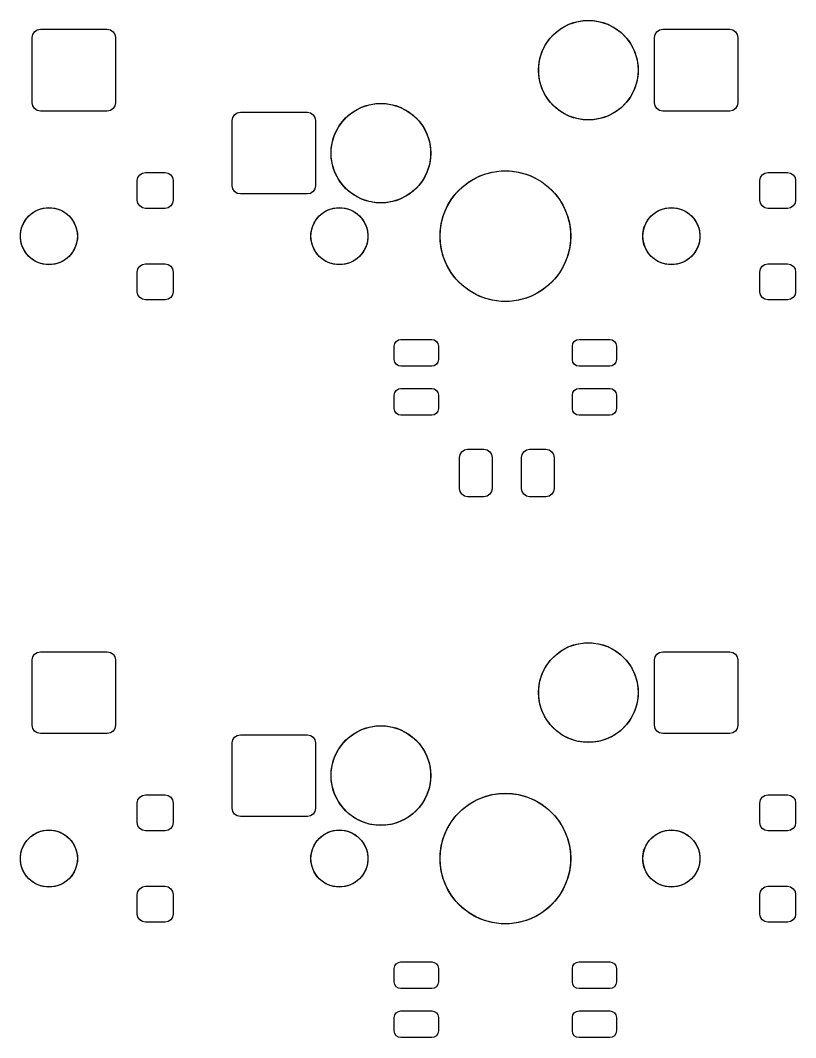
# Model space of a CAD drawing. Header units: millimetres. Extents: x 21 to 415, y -164 to -17.
# Drawn here: x 109.49 to 133.22, y -55.99 to -24.85 of the extents above; entities that cross this region are included whole.
import ezdxf

# ---------------------------------------------------------------- set-up
doc = ezdxf.new("R2010")
doc.units = ezdxf.units.MM
doc.layers.add('B.Mask', color=4, linetype='CONTINUOUS', true_color=0x02ffee)

msp = doc.modelspace()

# ---------------------------------------------------------------- linework, layer by layer
at = {"layer": 'B.Mask', "linetype": 'CONTINUOUS'}
for p, q in [((126.295783, -24.967959), (126.523371, -24.894011)), ((126.523371, -24.894011), (126.759725, -24.856576)), ((126.759725, -24.856576), (126.999025, -24.856576)), ((126.999025, -24.856576), (127.235379, -24.894011)), ((127.235379, -24.894011), (127.462967, -24.967959)), ((109.875405, -25.281204), (109.929598, -25.200098)), ((109.929598, -25.200098), (110.010704, -25.145905)), ((110.010704, -25.145905), (110.106375, -25.126875)), ((110.106375, -25.126875), (112.156375, -25.126875)), ((112.156375, -25.126875), (112.252046, -25.145905)), ((112.252046, -25.145905), (112.333152, -25.200098)), ((112.333152, -25.200098), (112.387345, -25.281204)), ((125.719756, -25.386467), (125.888967, -25.217256)), ((125.888967, -25.217256), (126.082565, -25.076599)), ((126.082565, -25.076599), (126.295783, -24.967959)), ((127.462967, -24.967959), (127.676185, -25.076599)), ((127.676185, -25.076599), (127.869783, -25.217256)), ((127.869783, -25.217256), (128.038994, -25.386467)), ((128.925405, -25.281204), (128.979598, -25.200098)), ((128.979598, -25.200098), (129.060704, -25.145905)), ((129.060704, -25.145905), (129.156375, -25.126875)), ((129.156375, -25.126875), (131.206375, -25.126875)), ((131.206375, -25.126875), (131.302046, -25.145905)), ((131.302046, -25.145905), (131.383152, -25.200098)), ((131.383152, -25.200098), (131.437345, -25.281204)), ((109.856375, -25.376875), (109.875405, -25.281204)), ((109.856375, -27.376875), (109.856375, -25.376875)), ((112.387345, -25.281204), (112.406375, -25.376875)), ((112.406375, -25.376875), (112.406375, -27.376875)), ((125.579099, -25.580065), (125.719756, -25.386467)), ((128.038994, -25.386467), (128.179651, -25.580065)), ((128.906375, -25.376875), (128.925405, -25.281204)), ((128.906375, -27.376875), (128.906375, -25.376875)), ((131.437345, -25.281204), (131.456375, -25.376875)), ((131.456375, -25.376875), (131.456375, -27.376875)), ((125.396511, -26.020871), (125.470459, -25.793283)), ((125.470459, -25.793283), (125.579099, -25.580065)), ((128.179651, -25.580065), (128.288291, -25.793283)), ((128.288291, -25.793283), (128.362239, -26.020871)), ((125.359076, -26.257225), (125.396511, -26.020871)), ((128.362239, -26.020871), (128.399674, -26.257225)), ((125.359076, -26.496525), (125.359076, -26.257225)), ((128.399674, -26.257225), (128.399674, -26.496525)), ((125.396511, -26.732879), (125.359076, -26.496525)), ((125.470459, -26.960467), (125.396511, -26.732879)), ((128.362239, -26.732879), (128.288291, -26.960467)), ((128.399674, -26.496525), (128.362239, -26.732879)), ((125.579099, -27.173685), (125.470459, -26.960467)), ((128.288291, -26.960467), (128.179651, -27.173685)), ((109.875405, -27.472546), (109.856375, -27.376875)), ((112.406375, -27.376875), (112.387345, -27.472546)), ((120.173371, -27.434011), (120.409725, -27.396576)), ((120.409725, -27.396576), (120.649025, -27.396576)), ((120.649025, -27.396576), (120.885379, -27.434011)), ((125.719756, -27.367283), (125.579099, -27.173685)), ((125.888967, -27.536494), (125.719756, -27.367283)), ((128.038994, -27.367283), (127.869783, -27.536494)), ((128.179651, -27.173685), (128.038994, -27.367283)), ((128.925405, -27.472546), (128.906375, -27.376875)), ((131.456375, -27.376875), (131.437345, -27.472546)), ((109.929598, -27.553652), (109.875405, -27.472546)), ((110.010704, -27.607845), (109.929598, -27.553652)), ((110.106375, -27.626875), (110.010704, -27.607845)), ((112.156375, -27.626875), (110.106375, -27.626875)), ((112.252046, -27.607845), (112.156375, -27.626875)), ((112.333152, -27.553652), (112.252046, -27.607845)), ((112.387345, -27.472546), (112.333152, -27.553652)), ((116.052598, -27.740098), (116.133704, -27.685905)), ((116.133704, -27.685905), (116.229375, -27.666875)), ((116.229375, -27.666875), (118.279375, -27.666875)), ((118.279375, -27.666875), (118.375046, -27.685905)), ((118.375046, -27.685905), (118.456152, -27.740098)), ((119.538967, -27.757256), (119.732565, -27.616599)), ((119.732565, -27.616599), (119.945783, -27.507959)), ((119.945783, -27.507959), (120.173371, -27.434011)), ((120.885379, -27.434011), (121.112967, -27.507959)), ((121.112967, -27.507959), (121.326185, -27.616599)), ((121.326185, -27.616599), (121.519783, -27.757256)), ((126.082565, -27.677151), (125.888967, -27.536494)), ((126.295783, -27.785791), (126.082565, -27.677151)), ((127.676185, -27.677151), (127.462967, -27.785791)), ((127.869783, -27.536494), (127.676185, -27.677151)), ((128.979598, -27.553652), (128.925405, -27.472546)), ((129.060704, -27.607845), (128.979598, -27.553652)), ((129.156375, -27.626875), (129.060704, -27.607845)), ((131.206375, -27.626875), (129.156375, -27.626875)), ((131.302046, -27.607845), (131.206375, -27.626875)), ((131.383152, -27.553652), (131.302046, -27.607845)), ((131.437345, -27.472546), (131.383152, -27.553652)), ((115.979375, -27.916875), (115.998405, -27.821204)), ((115.979375, -29.916875), (115.979375, -27.916875)), ((115.998405, -27.821204), (116.052598, -27.740098)), ((118.456152, -27.740098), (118.510345, -27.821204)), ((118.510345, -27.821204), (118.529375, -27.916875)), ((118.529375, -27.916875), (118.529375, -29.916875)), ((119.229099, -28.120065), (119.369756, -27.926467)), ((119.369756, -27.926467), (119.538967, -27.757256)), ((121.519783, -27.757256), (121.688994, -27.926467)), ((121.688994, -27.926467), (121.829651, -28.120065)), ((126.523371, -27.859739), (126.295783, -27.785791)), ((126.759725, -27.897174), (126.523371, -27.859739)), ((126.999025, -27.897174), (126.759725, -27.897174)), ((127.235379, -27.859739), (126.999025, -27.897174)), ((127.462967, -27.785791), (127.235379, -27.859739)), ((119.046511, -28.560871), (119.120459, -28.333283)), ((119.120459, -28.333283), (119.229099, -28.120065)), ((121.829651, -28.120065), (121.938291, -28.333283)), ((121.938291, -28.333283), (122.012239, -28.560871)), ((119.009076, -28.797225), (119.046511, -28.560871)), ((122.012239, -28.560871), (122.049674, -28.797225)), ((119.009076, -29.036525), (119.009076, -28.797225)), ((122.049674, -28.797225), (122.049674, -29.036525)), ((119.046511, -29.272879), (119.009076, -29.036525)), ((122.049674, -29.036525), (122.012239, -29.272879)), ((113.146973, -29.580098), (113.228079, -29.525905)), ((113.228079, -29.525905), (113.32375, -29.506875)), ((113.32375, -29.506875), (113.92375, -29.506875)), ((113.92375, -29.506875), (114.019421, -29.525905)), ((114.019421, -29.525905), (114.100527, -29.580098)), ((119.120459, -29.500467), (119.046511, -29.272879)), ((119.229099, -29.713685), (119.120459, -29.500467)), ((121.938291, -29.500467), (121.829651, -29.713685)), ((122.012239, -29.272879), (121.938291, -29.500467)), ((123.454798, -29.66313), (123.696496, -29.563015)), ((123.696496, -29.563015), (123.949194, -29.495304)), ((123.949194, -29.495304), (124.208569, -29.461157)), ((124.208569, -29.461157), (124.470181, -29.461157)), ((124.470181, -29.461157), (124.729556, -29.495304)), ((124.729556, -29.495304), (124.982254, -29.563015)), ((124.982254, -29.563015), (125.223952, -29.66313)), ((132.196973, -29.580098), (132.278079, -29.525905)), ((132.278079, -29.525905), (132.37375, -29.506875)), ((132.37375, -29.506875), (132.97375, -29.506875)), ((132.97375, -29.506875), (133.069421, -29.525905)), ((133.069421, -29.525905), (133.150527, -29.580098)), ((113.07375, -29.756875), (113.09278, -29.661204)), ((113.07375, -30.356875), (113.07375, -29.756875)), ((113.09278, -29.661204), (113.146973, -29.580098)), ((114.100527, -29.580098), (114.15472, -29.661204)), ((114.15472, -29.661204), (114.17375, -29.756875)), ((114.17375, -29.756875), (114.17375, -30.356875)), ((119.369756, -29.907283), (119.229099, -29.713685)), ((121.829651, -29.713685), (121.688994, -29.907283)), ((123.020683, -29.953195), (123.228235, -29.793936)), ((123.228235, -29.793936), (123.454798, -29.66313)), ((125.223952, -29.66313), (125.450515, -29.793936)), ((125.450515, -29.793936), (125.658067, -29.953195)), ((132.12375, -29.756875), (132.14278, -29.661204)), ((132.12375, -30.356875), (132.12375, -29.756875)), ((132.14278, -29.661204), (132.196973, -29.580098)), ((133.150527, -29.580098), (133.20472, -29.661204)), ((133.20472, -29.661204), (133.22375, -29.756875)), ((133.22375, -29.756875), (133.22375, -30.356875)), ((115.998405, -30.012546), (115.979375, -29.916875)), ((116.052598, -30.093652), (115.998405, -30.012546)), ((116.133704, -30.147845), (116.052598, -30.093652)), ((116.229375, -30.166875), (116.133704, -30.147845)), ((118.279375, -30.166875), (116.229375, -30.166875)), ((118.375046, -30.147845), (118.279375, -30.166875)), ((118.456152, -30.093652), (118.375046, -30.147845)), ((118.510345, -30.012546), (118.456152, -30.093652)), ((118.529375, -29.916875), (118.510345, -30.012546)), ((119.538967, -30.076494), (119.369756, -29.907283)), ((119.732565, -30.217151), (119.538967, -30.076494)), ((121.519783, -30.076494), (121.326185, -30.217151)), ((121.688994, -29.907283), (121.519783, -30.076494)), ((122.676436, -30.345735), (122.835695, -30.138183)), ((122.835695, -30.138183), (123.020683, -29.953195)), ((125.658067, -29.953195), (125.843055, -30.138183)), ((125.843055, -30.138183), (126.002314, -30.345735)), ((113.09278, -30.452546), (113.07375, -30.356875)), ((113.146973, -30.533652), (113.09278, -30.452546)), ((114.15472, -30.452546), (114.100527, -30.533652)), ((114.17375, -30.356875), (114.15472, -30.452546)), ((119.945783, -30.325791), (119.732565, -30.217151)), ((120.173371, -30.399739), (119.945783, -30.325791)), ((120.409725, -30.437174), (120.173371, -30.399739)), ((120.649025, -30.437174), (120.409725, -30.437174)), ((120.885379, -30.399739), (120.649025, -30.437174)), ((121.112967, -30.325791), (120.885379, -30.399739)), ((121.326185, -30.217151), (121.112967, -30.325791)), ((122.54563, -30.572298), (122.676436, -30.345735)), ((126.002314, -30.345735), (126.13312, -30.572298)), ((132.14278, -30.452546), (132.12375, -30.356875)), ((132.196973, -30.533652), (132.14278, -30.452546)), ((133.20472, -30.452546), (133.150527, -30.533652)), ((133.22375, -30.356875), (133.20472, -30.452546)), ((109.692991, -30.901781), (109.814281, -30.780491)), ((109.814281, -30.780491), (109.956903, -30.685194)), ((109.956903, -30.685194), (110.115376, -30.619552)), ((110.115376, -30.619552), (110.28361, -30.586088)), ((110.28361, -30.586088), (110.45514, -30.586088)), ((110.45514, -30.586088), (110.623374, -30.619552)), ((110.623374, -30.619552), (110.781847, -30.685194)), ((110.781847, -30.685194), (110.924469, -30.780491)), ((110.924469, -30.780491), (111.045759, -30.901781)), ((113.228079, -30.587845), (113.146973, -30.533652)), ((113.32375, -30.606875), (113.228079, -30.587845)), ((113.92375, -30.606875), (113.32375, -30.606875)), ((114.019421, -30.587845), (113.92375, -30.606875)), ((114.100527, -30.533652), (114.019421, -30.587845)), ((118.582991, -30.901781), (118.704281, -30.780491)), ((118.704281, -30.780491), (118.846903, -30.685194)), ((118.846903, -30.685194), (119.005376, -30.619552)), ((119.005376, -30.619552), (119.17361, -30.586088)), ((119.17361, -30.586088), (119.34514, -30.586088)), ((119.34514, -30.586088), (119.513374, -30.619552)), ((119.513374, -30.619552), (119.671847, -30.685194)), ((119.671847, -30.685194), (119.814469, -30.780491)), ((119.814469, -30.780491), (119.935759, -30.901781)), ((122.377804, -31.066694), (122.445515, -30.813996)), ((122.445515, -30.813996), (122.54563, -30.572298)), ((126.13312, -30.572298), (126.233235, -30.813996)), ((126.233235, -30.813996), (126.300946, -31.066694)), ((128.742991, -30.901781), (128.864281, -30.780491)), ((128.864281, -30.780491), (129.006903, -30.685194)), ((129.006903, -30.685194), (129.165376, -30.619552)), ((129.165376, -30.619552), (129.33361, -30.586088)), ((129.33361, -30.586088), (129.50514, -30.586088)), ((129.50514, -30.586088), (129.673374, -30.619552)), ((129.673374, -30.619552), (129.831847, -30.685194)), ((129.831847, -30.685194), (129.974469, -30.780491)), ((129.974469, -30.780491), (130.095759, -30.901781)), ((132.278079, -30.587845), (132.196973, -30.533652)), ((132.37375, -30.606875), (132.278079, -30.587845)), ((132.97375, -30.606875), (132.37375, -30.606875)), ((133.069421, -30.587845), (132.97375, -30.606875)), ((133.150527, -30.533652), (133.069421, -30.587845)), ((109.532052, -31.202876), (109.597694, -31.044403)), ((109.597694, -31.044403), (109.692991, -30.901781)), ((111.045759, -30.901781), (111.141056, -31.044403)), ((111.141056, -31.044403), (111.206698, -31.202876)), ((118.422052, -31.202876), (118.487694, -31.044403)), ((118.487694, -31.044403), (118.582991, -30.901781)), ((119.935759, -30.901781), (120.031056, -31.044403)), ((120.031056, -31.044403), (120.096698, -31.202876)), ((122.343657, -31.326069), (122.377804, -31.066694)), ((126.300946, -31.066694), (126.335093, -31.326069)), ((128.582052, -31.202876), (128.647694, -31.044403)), ((128.647694, -31.044403), (128.742991, -30.901781)), ((130.095759, -30.901781), (130.191056, -31.044403)), ((130.191056, -31.044403), (130.256698, -31.202876)), ((109.498588, -31.37111), (109.532052, -31.202876)), ((109.498588, -31.54264), (109.498588, -31.37111)), ((111.206698, -31.202876), (111.240162, -31.37111)), ((111.240162, -31.37111), (111.240162, -31.54264)), ((118.388588, -31.37111), (118.422052, -31.202876)), ((118.388588, -31.54264), (118.388588, -31.37111)), ((120.096698, -31.202876), (120.130162, -31.37111)), ((120.130162, -31.37111), (120.130162, -31.54264)), ((122.343657, -31.587681), (122.343657, -31.326069)), ((126.335093, -31.326069), (126.335093, -31.587681)), ((128.548588, -31.37111), (128.582052, -31.202876)), ((128.548588, -31.54264), (128.548588, -31.37111)), ((130.256698, -31.202876), (130.290162, -31.37111)), ((130.290162, -31.37111), (130.290162, -31.54264)), ((109.532052, -31.710874), (109.498588, -31.54264)), ((109.597694, -31.869347), (109.532052, -31.710874)), ((111.206698, -31.710874), (111.141056, -31.869347)), ((111.240162, -31.54264), (111.206698, -31.710874)), ((118.422052, -31.710874), (118.388588, -31.54264)), ((118.487694, -31.869347), (118.422052, -31.710874)), ((120.096698, -31.710874), (120.031056, -31.869347)), ((120.130162, -31.54264), (120.096698, -31.710874)), ((122.377804, -31.847056), (122.343657, -31.587681)), ((126.335093, -31.587681), (126.300946, -31.847056)), ((128.582052, -31.710874), (128.548588, -31.54264)), ((128.647694, -31.869347), (128.582052, -31.710874)), ((130.256698, -31.710874), (130.191056, -31.869347)), ((130.290162, -31.54264), (130.256698, -31.710874)), ((109.692991, -32.011969), (109.597694, -31.869347)), ((109.814281, -32.133259), (109.692991, -32.011969)), ((111.045759, -32.011969), (110.924469, -32.133259)), ((111.141056, -31.869347), (111.045759, -32.011969)), ((118.582991, -32.011969), (118.487694, -31.869347)), ((118.704281, -32.133259), (118.582991, -32.011969)), ((119.935759, -32.011969), (119.814469, -32.133259)), ((120.031056, -31.869347), (119.935759, -32.011969)), ((122.445515, -32.099754), (122.377804, -31.847056)), ((126.300946, -31.847056), (126.233235, -32.099754)), ((128.742991, -32.011969), (128.647694, -31.869347)), ((128.864281, -32.133259), (128.742991, -32.011969)), ((130.095759, -32.011969), (129.974469, -32.133259)), ((130.191056, -31.869347), (130.095759, -32.011969)), ((109.956903, -32.228556), (109.814281, -32.133259)), ((110.115376, -32.294198), (109.956903, -32.228556)), ((110.28361, -32.327662), (110.115376, -32.294198)), ((110.45514, -32.327662), (110.28361, -32.327662)), ((110.623374, -32.294198), (110.45514, -32.327662)), ((110.781847, -32.228556), (110.623374, -32.294198)), ((110.924469, -32.133259), (110.781847, -32.228556)), ((113.09278, -32.461204), (113.146973, -32.380098)), ((113.146973, -32.380098), (113.228079, -32.325905)), ((113.228079, -32.325905), (113.32375, -32.306875)), ((113.32375, -32.306875), (113.92375, -32.306875)), ((113.92375, -32.306875), (114.019421, -32.325905)), ((114.019421, -32.325905), (114.100527, -32.380098)), ((114.100527, -32.380098), (114.15472, -32.461204)), ((118.846903, -32.228556), (118.704281, -32.133259)), ((119.005376, -32.294198), (118.846903, -32.228556)), ((119.17361, -32.327662), (119.005376, -32.294198)), ((119.34514, -32.327662), (119.17361, -32.327662)), ((119.513374, -32.294198), (119.34514, -32.327662)), ((119.671847, -32.228556), (119.513374, -32.294198)), ((119.814469, -32.133259), (119.671847, -32.228556)), ((122.54563, -32.341452), (122.445515, -32.099754)), ((122.676436, -32.568015), (122.54563, -32.341452)), ((126.13312, -32.341452), (126.002314, -32.568015)), ((126.233235, -32.099754), (126.13312, -32.341452)), ((129.006903, -32.228556), (128.864281, -32.133259)), ((129.165376, -32.294198), (129.006903, -32.228556)), ((129.33361, -32.327662), (129.165376, -32.294198)), ((129.50514, -32.327662), (129.33361, -32.327662)), ((129.673374, -32.294198), (129.50514, -32.327662)), ((129.831847, -32.228556), (129.673374, -32.294198)), ((129.974469, -32.133259), (129.831847, -32.228556)), ((132.14278, -32.461204), (132.196973, -32.380098)), ((132.196973, -32.380098), (132.278079, -32.325905)), ((132.278079, -32.325905), (132.37375, -32.306875)), ((132.37375, -32.306875), (132.97375, -32.306875)), ((132.97375, -32.306875), (133.069421, -32.325905)), ((133.069421, -32.325905), (133.150527, -32.380098)), ((133.150527, -32.380098), (133.20472, -32.461204)), ((113.07375, -32.556875), (113.09278, -32.461204)), ((113.07375, -33.156875), (113.07375, -32.556875)), ((114.15472, -32.461204), (114.17375, -32.556875)), ((114.17375, -32.556875), (114.17375, -33.156875)), ((122.835695, -32.775567), (122.676436, -32.568015)), ((126.002314, -32.568015), (125.843055, -32.775567)), ((132.12375, -32.556875), (132.14278, -32.461204)), ((132.12375, -33.156875), (132.12375, -32.556875)), ((133.20472, -32.461204), (133.22375, -32.556875)), ((133.22375, -32.556875), (133.22375, -33.156875)), ((123.020683, -32.960555), (122.835695, -32.775567)), ((123.228235, -33.119814), (123.020683, -32.960555)), ((125.658067, -32.960555), (125.450515, -33.119814)), ((125.843055, -32.775567), (125.658067, -32.960555)), ((113.09278, -33.252546), (113.07375, -33.156875)), ((113.146973, -33.333652), (113.09278, -33.252546)), ((114.15472, -33.252546), (114.100527, -33.333652)), ((114.17375, -33.156875), (114.15472, -33.252546)), ((123.454798, -33.25062), (123.228235, -33.119814)), ((123.696496, -33.350735), (123.454798, -33.25062)), ((125.223952, -33.25062), (124.982254, -33.350735)), ((125.450515, -33.119814), (125.223952, -33.25062)), ((132.14278, -33.252546), (132.12375, -33.156875)), ((132.196973, -33.333652), (132.14278, -33.252546)), ((133.20472, -33.252546), (133.150527, -33.333652)), ((133.22375, -33.156875), (133.20472, -33.252546)), ((113.228079, -33.387845), (113.146973, -33.333652)), ((113.32375, -33.406875), (113.228079, -33.387845)), ((113.92375, -33.406875), (113.32375, -33.406875)), ((114.019421, -33.387845), (113.92375, -33.406875)), ((114.100527, -33.333652), (114.019421, -33.387845)), ((123.949194, -33.418446), (123.696496, -33.350735)), ((124.208569, -33.452593), (123.949194, -33.418446)), ((124.470181, -33.452593), (124.208569, -33.452593)), ((124.729556, -33.418446), (124.470181, -33.452593)), ((124.982254, -33.350735), (124.729556, -33.418446)), ((132.278079, -33.387845), (132.196973, -33.333652)), ((132.37375, -33.406875), (132.278079, -33.387845)), ((132.97375, -33.406875), (132.37375, -33.406875)), ((133.069421, -33.387845), (132.97375, -33.406875)), ((133.150527, -33.333652), (133.069421, -33.387845)), ((120.939375, -34.82375), (120.95498, -34.7453)), ((120.939375, -35.23375), (120.939375, -34.82375)), ((120.95498, -34.7453), (120.999418, -34.678793)), ((120.999418, -34.678793), (121.065925, -34.634355)), ((121.065925, -34.634355), (121.144375, -34.61875)), ((121.144375, -34.61875), (122.084375, -34.61875)), ((122.084375, -34.61875), (122.162825, -34.634355)), ((122.162825, -34.634355), (122.229332, -34.678793)), ((122.229332, -34.678793), (122.27377, -34.7453)), ((122.27377, -34.7453), (122.289375, -34.82375)), ((122.289375, -34.82375), (122.289375, -35.23375)), ((126.389375, -34.82375), (126.40498, -34.7453)), ((126.389375, -35.23375), (126.389375, -34.82375)), ((126.40498, -34.7453), (126.449418, -34.678793)), ((126.449418, -34.678793), (126.515925, -34.634355)), ((126.515925, -34.634355), (126.594375, -34.61875)), ((126.594375, -34.61875), (127.534375, -34.61875)), ((127.534375, -34.61875), (127.612825, -34.634355)), ((127.612825, -34.634355), (127.679332, -34.678793)), ((127.679332, -34.678793), (127.72377, -34.7453)), ((127.72377, -34.7453), (127.739375, -34.82375)), ((127.739375, -34.82375), (127.739375, -35.23375)), ((120.95498, -35.3122), (120.939375, -35.23375)), ((120.999418, -35.378707), (120.95498, -35.3122)), ((121.065925, -35.423145), (120.999418, -35.378707)), ((121.144375, -35.43875), (121.065925, -35.423145)), ((122.084375, -35.43875), (121.144375, -35.43875)), ((122.162825, -35.423145), (122.084375, -35.43875)), ((122.229332, -35.378707), (122.162825, -35.423145)), ((122.27377, -35.3122), (122.229332, -35.378707)), ((122.289375, -35.23375), (122.27377, -35.3122)), ((126.40498, -35.3122), (126.389375, -35.23375)), ((126.449418, -35.378707), (126.40498, -35.3122)), ((126.515925, -35.423145), (126.449418, -35.378707)), ((126.594375, -35.43875), (126.515925, -35.423145)), ((127.534375, -35.43875), (126.594375, -35.43875)), ((127.612825, -35.423145), (127.534375, -35.43875)), ((127.679332, -35.378707), (127.612825, -35.423145)), ((127.72377, -35.3122), (127.679332, -35.378707)), ((127.739375, -35.23375), (127.72377, -35.3122)), ((121.065925, -36.134355), (121.144375, -36.11875)), ((121.144375, -36.11875), (122.084375, -36.11875)), ((122.084375, -36.11875), (122.162825, -36.134355)), ((126.515925, -36.134355), (126.594375, -36.11875)), ((126.594375, -36.11875), (127.534375, -36.11875)), ((127.534375, -36.11875), (127.612825, -36.134355)), ((120.939375, -36.32375), (120.95498, -36.2453)), ((120.939375, -36.73375), (120.939375, -36.32375)), ((120.95498, -36.2453), (120.999418, -36.178793)), ((120.999418, -36.178793), (121.065925, -36.134355)), ((122.162825, -36.134355), (122.229332, -36.178793)), ((122.229332, -36.178793), (122.27377, -36.2453)), ((122.27377, -36.2453), (122.289375, -36.32375)), ((122.289375, -36.32375), (122.289375, -36.73375)), ((126.389375, -36.32375), (126.40498, -36.2453)), ((126.389375, -36.73375), (126.389375, -36.32375)), ((126.40498, -36.2453), (126.449418, -36.178793)), ((126.449418, -36.178793), (126.515925, -36.134355)), ((127.612825, -36.134355), (127.679332, -36.178793)), ((127.679332, -36.178793), (127.72377, -36.2453)), ((127.72377, -36.2453), (127.739375, -36.32375)), ((127.739375, -36.32375), (127.739375, -36.73375)), ((120.95498, -36.8122), (120.939375, -36.73375)), ((122.289375, -36.73375), (122.27377, -36.8122)), ((126.40498, -36.8122), (126.389375, -36.73375)), ((127.739375, -36.73375), (127.72377, -36.8122)), ((120.999418, -36.878707), (120.95498, -36.8122)), ((121.065925, -36.923145), (120.999418, -36.878707)), ((121.144375, -36.93875), (121.065925, -36.923145)), ((122.084375, -36.93875), (121.144375, -36.93875)), ((122.162825, -36.923145), (122.084375, -36.93875)), ((122.229332, -36.878707), (122.162825, -36.923145)), ((122.27377, -36.8122), (122.229332, -36.878707)), ((126.449418, -36.878707), (126.40498, -36.8122)), ((126.515925, -36.923145), (126.449418, -36.878707)), ((126.594375, -36.93875), (126.515925, -36.923145)), ((127.534375, -36.93875), (126.594375, -36.93875)), ((127.612825, -36.923145), (127.534375, -36.93875)), ((127.679332, -36.878707), (127.612825, -36.923145)), ((127.72377, -36.8122), (127.679332, -36.878707)), ((123.086204, -38.000905), (123.181875, -37.981875)), ((123.181875, -37.981875), (123.681875, -37.981875)), ((123.681875, -37.981875), (123.777546, -38.000905)), ((124.986204, -38.000905), (125.081875, -37.981875)), ((125.081875, -37.981875), (125.581875, -37.981875)), ((125.581875, -37.981875), (125.677546, -38.000905)), ((122.931875, -38.231875), (122.950905, -38.136204)), ((122.931875, -39.181875), (122.931875, -38.231875)), ((122.950905, -38.136204), (123.005098, -38.055098)), ((123.005098, -38.055098), (123.086204, -38.000905)), ((123.777546, -38.000905), (123.858652, -38.055098)), ((123.858652, -38.055098), (123.912845, -38.136204)), ((123.912845, -38.136204), (123.931875, -38.231875)), ((123.931875, -38.231875), (123.931875, -39.181875)), ((124.831875, -38.231875), (124.850905, -38.136204)), ((124.831875, -39.181875), (124.831875, -38.231875)), ((124.850905, -38.136204), (124.905098, -38.055098)), ((124.905098, -38.055098), (124.986204, -38.000905)), ((125.677546, -38.000905), (125.758652, -38.055098)), ((125.758652, -38.055098), (125.812845, -38.136204)), ((125.812845, -38.136204), (125.831875, -38.231875)), ((125.831875, -38.231875), (125.831875, -39.181875)), ((122.950905, -39.277546), (122.931875, -39.181875)), ((123.931875, -39.181875), (123.912845, -39.277546)), ((124.850905, -39.277546), (124.831875, -39.181875)), ((125.831875, -39.181875), (125.812845, -39.277546)), ((123.005098, -39.358652), (122.950905, -39.277546)), ((123.086204, -39.412845), (123.005098, -39.358652)), ((123.181875, -39.431875), (123.086204, -39.412845)), ((123.681875, -39.431875), (123.181875, -39.431875)), ((123.777546, -39.412845), (123.681875, -39.431875)), ((123.858652, -39.358652), (123.777546, -39.412845)), ((123.912845, -39.277546), (123.858652, -39.358652)), ((124.905098, -39.358652), (124.850905, -39.277546)), ((124.986204, -39.412845), (124.905098, -39.358652)), ((125.081875, -39.431875), (124.986204, -39.412845)), ((125.581875, -39.431875), (125.081875, -39.431875)), ((125.677546, -39.412845), (125.581875, -39.431875)), ((125.758652, -39.358652), (125.677546, -39.412845)), ((125.812845, -39.277546), (125.758652, -39.358652)), ((109.929598, -44.250098), (110.010704, -44.195905)), ((110.010704, -44.195905), (110.106375, -44.176875)), ((110.106375, -44.176875), (112.156375, -44.176875)), ((112.156375, -44.176875), (112.252046, -44.195905)), ((112.252046, -44.195905), (112.333152, -44.250098)), ((125.888967, -44.267256), (126.082565, -44.126599)), ((126.082565, -44.126599), (126.295783, -44.017959)), ((126.295783, -44.017959), (126.523371, -43.944011)), ((126.523371, -43.944011), (126.759725, -43.906576)), ((126.759725, -43.906576), (126.999025, -43.906576)), ((126.999025, -43.906576), (127.235379, -43.944011)), ((127.235379, -43.944011), (127.462967, -44.017959)), ((127.462967, -44.017959), (127.676185, -44.126599)), ((127.676185, -44.126599), (127.869783, -44.267256)), ((128.979598, -44.250098), (129.060704, -44.195905)), ((129.060704, -44.195905), (129.156375, -44.176875)), ((129.156375, -44.176875), (131.206375, -44.176875)), ((131.206375, -44.176875), (131.302046, -44.195905)), ((131.302046, -44.195905), (131.383152, -44.250098)), ((109.856375, -44.426875), (109.875405, -44.331204)), ((109.856375, -46.426875), (109.856375, -44.426875)), ((109.875405, -44.331204), (109.929598, -44.250098)), ((112.333152, -44.250098), (112.387345, -44.331204)), ((112.387345, -44.331204), (112.406375, -44.426875)), ((112.406375, -44.426875), (112.406375, -46.426875)), ((125.579099, -44.630065), (125.719756, -44.436467)), ((125.719756, -44.436467), (125.888967, -44.267256)), ((127.869783, -44.267256), (128.038994, -44.436467)), ((128.038994, -44.436467), (128.179651, -44.630065)), ((128.906375, -44.426875), (128.925405, -44.331204)), ((128.906375, -46.426875), (128.906375, -44.426875)), ((128.925405, -44.331204), (128.979598, -44.250098)), ((131.383152, -44.250098), (131.437345, -44.331204)), ((131.437345, -44.331204), (131.456375, -44.426875)), ((131.456375, -44.426875), (131.456375, -46.426875)), ((125.470459, -44.843283), (125.579099, -44.630065)), ((128.179651, -44.630065), (128.288291, -44.843283)), ((125.359076, -45.307225), (125.396511, -45.070871)), ((125.396511, -45.070871), (125.470459, -44.843283)), ((128.288291, -44.843283), (128.362239, -45.070871)), ((128.362239, -45.070871), (128.399674, -45.307225)), ((125.359076, -45.546525), (125.359076, -45.307225)), ((128.399674, -45.307225), (128.399674, -45.546525)), ((125.396511, -45.782879), (125.359076, -45.546525)), ((128.399674, -45.546525), (128.362239, -45.782879)), ((125.470459, -46.010467), (125.396511, -45.782879)), ((125.579099, -46.223685), (125.470459, -46.010467)), ((128.288291, -46.010467), (128.179651, -46.223685)), ((128.362239, -45.782879), (128.288291, -46.010467)), ((125.719756, -46.417283), (125.579099, -46.223685)), ((128.179651, -46.223685), (128.038994, -46.417283)), ((109.875405, -46.522546), (109.856375, -46.426875)), ((109.929598, -46.603652), (109.875405, -46.522546)), ((110.010704, -46.657845), (109.929598, -46.603652)), ((110.106375, -46.676875), (110.010704, -46.657845)), ((112.156375, -46.676875), (110.106375, -46.676875)), ((112.252046, -46.657845), (112.156375, -46.676875)), ((112.333152, -46.603652), (112.252046, -46.657845)), ((112.387345, -46.522546), (112.333152, -46.603652)), ((112.406375, -46.426875), (112.387345, -46.522546)), ((119.538967, -46.807256), (119.732565, -46.666599)), ((119.732565, -46.666599), (119.945783, -46.557959)), ((119.945783, -46.557959), (120.173371, -46.484011)), ((120.173371, -46.484011), (120.409725, -46.446576)), ((120.409725, -46.446576), (120.649025, -46.446576)), ((120.649025, -46.446576), (120.885379, -46.484011)), ((120.885379, -46.484011), (121.112967, -46.557959)), ((121.112967, -46.557959), (121.326185, -46.666599)), ((121.326185, -46.666599), (121.519783, -46.807256)), ((125.888967, -46.586494), (125.719756, -46.417283)), ((126.082565, -46.727151), (125.888967, -46.586494)), ((127.869783, -46.586494), (127.676185, -46.727151)), ((128.038994, -46.417283), (127.869783, -46.586494)), ((128.925405, -46.522546), (128.906375, -46.426875)), ((128.979598, -46.603652), (128.925405, -46.522546)), ((129.060704, -46.657845), (128.979598, -46.603652)), ((129.156375, -46.676875), (129.060704, -46.657845)), ((131.206375, -46.676875), (129.156375, -46.676875)), ((131.302046, -46.657845), (131.206375, -46.676875)), ((131.383152, -46.603652), (131.302046, -46.657845)), ((131.437345, -46.522546), (131.383152, -46.603652)), ((131.456375, -46.426875), (131.437345, -46.522546)), ((115.979375, -46.966875), (115.998405, -46.871204)), ((115.979375, -48.966875), (115.979375, -46.966875)), ((115.998405, -46.871204), (116.052598, -46.790098)), ((116.052598, -46.790098), (116.133704, -46.735905)), ((116.133704, -46.735905), (116.229375, -46.716875)), ((116.229375, -46.716875), (118.279375, -46.716875)), ((118.279375, -46.716875), (118.375046, -46.735905)), ((118.375046, -46.735905), (118.456152, -46.790098)), ((118.456152, -46.790098), (118.510345, -46.871204)), ((118.510345, -46.871204), (118.529375, -46.966875)), ((118.529375, -46.966875), (118.529375, -48.966875)), ((119.229099, -47.170065), (119.369756, -46.976467)), ((119.369756, -46.976467), (119.538967, -46.807256)), ((121.519783, -46.807256), (121.688994, -46.976467)), ((121.688994, -46.976467), (121.829651, -47.170065)), ((126.295783, -46.835791), (126.082565, -46.727151)), ((126.523371, -46.909739), (126.295783, -46.835791)), ((126.759725, -46.947174), (126.523371, -46.909739)), ((126.999025, -46.947174), (126.759725, -46.947174)), ((127.235379, -46.909739), (126.999025, -46.947174)), ((127.462967, -46.835791), (127.235379, -46.909739)), ((127.676185, -46.727151), (127.462967, -46.835791)), ((119.120459, -47.383283), (119.229099, -47.170065)), ((121.829651, -47.170065), (121.938291, -47.383283)), ((119.009076, -47.847225), (119.046511, -47.610871)), ((119.046511, -47.610871), (119.120459, -47.383283)), ((121.938291, -47.383283), (122.012239, -47.610871)), ((122.012239, -47.610871), (122.049674, -47.847225)), ((119.009076, -48.086525), (119.009076, -47.847225)), ((122.049674, -47.847225), (122.049674, -48.086525)), ((119.046511, -48.322879), (119.009076, -48.086525)), ((122.049674, -48.086525), (122.012239, -48.322879)), ((113.228079, -48.575905), (113.32375, -48.556875)), ((113.32375, -48.556875), (113.92375, -48.556875)), ((113.92375, -48.556875), (114.019421, -48.575905)), ((119.120459, -48.550467), (119.046511, -48.322879)), ((119.229099, -48.763685), (119.120459, -48.550467)), ((121.938291, -48.550467), (121.829651, -48.763685)), ((122.012239, -48.322879), (121.938291, -48.550467)), ((123.696496, -48.613015), (123.949194, -48.545304)), ((123.949194, -48.545304), (124.208569, -48.511157)), ((124.208569, -48.511157), (124.470181, -48.511157)), ((124.470181, -48.511157), (124.729556, -48.545304)), ((124.729556, -48.545304), (124.982254, -48.613015)), ((132.278079, -48.575905), (132.37375, -48.556875)), ((132.37375, -48.556875), (132.97375, -48.556875)), ((132.97375, -48.556875), (133.069421, -48.575905)), ((113.07375, -48.806875), (113.09278, -48.711204)), ((113.07375, -49.406875), (113.07375, -48.806875)), ((113.09278, -48.711204), (113.146973, -48.630098)), ((113.146973, -48.630098), (113.228079, -48.575905)), ((114.019421, -48.575905), (114.100527, -48.630098)), ((114.100527, -48.630098), (114.15472, -48.711204)), ((114.15472, -48.711204), (114.17375, -48.806875)), ((114.17375, -48.806875), (114.17375, -49.406875)), ((119.369756, -48.957283), (119.229099, -48.763685)), ((121.829651, -48.763685), (121.688994, -48.957283)), ((123.020683, -49.003195), (123.228235, -48.843936)), ((123.228235, -48.843936), (123.454798, -48.71313)), ((123.454798, -48.71313), (123.696496, -48.613015)), ((124.982254, -48.613015), (125.223952, -48.71313)), ((125.223952, -48.71313), (125.450515, -48.843936)), ((125.450515, -48.843936), (125.658067, -49.003195)), ((132.12375, -48.806875), (132.14278, -48.711204)), ((132.12375, -49.406875), (132.12375, -48.806875)), ((132.14278, -48.711204), (132.196973, -48.630098)), ((132.196973, -48.630098), (132.278079, -48.575905)), ((133.069421, -48.575905), (133.150527, -48.630098)), ((133.150527, -48.630098), (133.20472, -48.711204)), ((133.20472, -48.711204), (133.22375, -48.806875)), ((133.22375, -48.806875), (133.22375, -49.406875)), ((115.998405, -49.062546), (115.979375, -48.966875)), ((116.052598, -49.143652), (115.998405, -49.062546)), ((116.133704, -49.197845), (116.052598, -49.143652)), ((118.456152, -49.143652), (118.375046, -49.197845)), ((118.510345, -49.062546), (118.456152, -49.143652)), ((118.529375, -48.966875), (118.510345, -49.062546)), ((119.538967, -49.126494), (119.369756, -48.957283)), ((119.732565, -49.267151), (119.538967, -49.126494)), ((121.519783, -49.126494), (121.326185, -49.267151)), ((121.688994, -48.957283), (121.519783, -49.126494)), ((122.676436, -49.395735), (122.835695, -49.188183)), ((122.835695, -49.188183), (123.020683, -49.003195)), ((125.658067, -49.003195), (125.843055, -49.188183)), ((125.843055, -49.188183), (126.002314, -49.395735)), ((113.09278, -49.502546), (113.07375, -49.406875)), ((113.146973, -49.583652), (113.09278, -49.502546)), ((114.15472, -49.502546), (114.100527, -49.583652)), ((114.17375, -49.406875), (114.15472, -49.502546)), ((116.229375, -49.216875), (116.133704, -49.197845)), ((118.279375, -49.216875), (116.229375, -49.216875)), ((118.375046, -49.197845), (118.279375, -49.216875)), ((119.945783, -49.375791), (119.732565, -49.267151)), ((120.173371, -49.449739), (119.945783, -49.375791)), ((120.409725, -49.487174), (120.173371, -49.449739)), ((120.649025, -49.487174), (120.409725, -49.487174)), ((120.885379, -49.449739), (120.649025, -49.487174)), ((121.112967, -49.375791), (120.885379, -49.449739)), ((121.326185, -49.267151), (121.112967, -49.375791)), ((122.54563, -49.622298), (122.676436, -49.395735)), ((126.002314, -49.395735), (126.13312, -49.622298)), ((132.14278, -49.502546), (132.12375, -49.406875)), ((132.196973, -49.583652), (132.14278, -49.502546)), ((133.20472, -49.502546), (133.150527, -49.583652)), ((133.22375, -49.406875), (133.20472, -49.502546)), ((109.814281, -49.830491), (109.956903, -49.735194)), ((109.956903, -49.735194), (110.115376, -49.669552)), ((110.115376, -49.669552), (110.28361, -49.636088)), ((110.28361, -49.636088), (110.45514, -49.636088)), ((110.45514, -49.636088), (110.623374, -49.669552)), ((110.623374, -49.669552), (110.781847, -49.735194)), ((110.781847, -49.735194), (110.924469, -49.830491)), ((113.228079, -49.637845), (113.146973, -49.583652)), ((113.32375, -49.656875), (113.228079, -49.637845)), ((113.92375, -49.656875), (113.32375, -49.656875)), ((114.019421, -49.637845), (113.92375, -49.656875)), ((114.100527, -49.583652), (114.019421, -49.637845)), ((118.704281, -49.830491), (118.846903, -49.735194)), ((118.846903, -49.735194), (119.005376, -49.669552)), ((119.005376, -49.669552), (119.17361, -49.636088)), ((119.17361, -49.636088), (119.34514, -49.636088)), ((119.34514, -49.636088), (119.513374, -49.669552)), ((119.513374, -49.669552), (119.671847, -49.735194)), ((119.671847, -49.735194), (119.814469, -49.830491)), ((122.445515, -49.863996), (122.54563, -49.622298)), ((126.13312, -49.622298), (126.233235, -49.863996)), ((128.864281, -49.830491), (129.006903, -49.735194)), ((129.006903, -49.735194), (129.165376, -49.669552)), ((129.165376, -49.669552), (129.33361, -49.636088)), ((129.33361, -49.636088), (129.50514, -49.636088)), ((129.50514, -49.636088), (129.673374, -49.669552)), ((129.673374, -49.669552), (129.831847, -49.735194)), ((129.831847, -49.735194), (129.974469, -49.830491)), ((132.278079, -49.637845), (132.196973, -49.583652)), ((132.37375, -49.656875), (132.278079, -49.637845)), ((132.97375, -49.656875), (132.37375, -49.656875)), ((133.069421, -49.637845), (132.97375, -49.656875)), ((133.150527, -49.583652), (133.069421, -49.637845)), ((109.532052, -50.252876), (109.597694, -50.094403)), ((109.597694, -50.094403), (109.692991, -49.951781)), ((109.692991, -49.951781), (109.814281, -49.830491)), ((110.924469, -49.830491), (111.045759, -49.951781)), ((111.045759, -49.951781), (111.141056, -50.094403)), ((111.141056, -50.094403), (111.206698, -50.252876)), ((118.422052, -50.252876), (118.487694, -50.094403)), ((118.487694, -50.094403), (118.582991, -49.951781)), ((118.582991, -49.951781), (118.704281, -49.830491)), ((119.814469, -49.830491), (119.935759, -49.951781)), ((119.935759, -49.951781), (120.031056, -50.094403)), ((120.031056, -50.094403), (120.096698, -50.252876)), ((122.343657, -50.376069), (122.377804, -50.116694)), ((122.377804, -50.116694), (122.445515, -49.863996)), ((126.233235, -49.863996), (126.300946, -50.116694)), ((126.300946, -50.116694), (126.335093, -50.376069)), ((128.582052, -50.252876), (128.647694, -50.094403)), ((128.647694, -50.094403), (128.742991, -49.951781)), ((128.742991, -49.951781), (128.864281, -49.830491)), ((129.974469, -49.830491), (130.095759, -49.951781)), ((130.095759, -49.951781), (130.191056, -50.094403)), ((130.191056, -50.094403), (130.256698, -50.252876)), ((109.498588, -50.42111), (109.532052, -50.252876)), ((109.498588, -50.59264), (109.498588, -50.42111)), ((111.206698, -50.252876), (111.240162, -50.42111)), ((111.240162, -50.42111), (111.240162, -50.59264)), ((118.388588, -50.42111), (118.422052, -50.252876)), ((118.388588, -50.59264), (118.388588, -50.42111)), ((120.096698, -50.252876), (120.130162, -50.42111)), ((120.130162, -50.42111), (120.130162, -50.59264)), ((122.343657, -50.637681), (122.343657, -50.376069)), ((126.335093, -50.376069), (126.335093, -50.637681)), ((128.548588, -50.42111), (128.582052, -50.252876)), ((128.548588, -50.59264), (128.548588, -50.42111)), ((130.256698, -50.252876), (130.290162, -50.42111)), ((130.290162, -50.42111), (130.290162, -50.59264)), ((109.532052, -50.760874), (109.498588, -50.59264)), ((111.240162, -50.59264), (111.206698, -50.760874)), ((118.422052, -50.760874), (118.388588, -50.59264)), ((120.130162, -50.59264), (120.096698, -50.760874)), ((122.377804, -50.897056), (122.343657, -50.637681)), ((126.335093, -50.637681), (126.300946, -50.897056)), ((128.582052, -50.760874), (128.548588, -50.59264)), ((130.290162, -50.59264), (130.256698, -50.760874)), ((109.597694, -50.919347), (109.532052, -50.760874)), ((109.692991, -51.061969), (109.597694, -50.919347)), ((109.814281, -51.183259), (109.692991, -51.061969)), ((111.045759, -51.061969), (110.924469, -51.183259)), ((111.141056, -50.919347), (111.045759, -51.061969)), ((111.206698, -50.760874), (111.141056, -50.919347)), ((118.487694, -50.919347), (118.422052, -50.760874)), ((118.582991, -51.061969), (118.487694, -50.919347)), ((118.704281, -51.183259), (118.582991, -51.061969)), ((119.935759, -51.061969), (119.814469, -51.183259)), ((120.031056, -50.919347), (119.935759, -51.061969)), ((120.096698, -50.760874), (120.031056, -50.919347)), ((122.445515, -51.149754), (122.377804, -50.897056)), ((126.300946, -50.897056), (126.233235, -51.149754)), ((128.647694, -50.919347), (128.582052, -50.760874)), ((128.742991, -51.061969), (128.647694, -50.919347)), ((128.864281, -51.183259), (128.742991, -51.061969)), ((130.095759, -51.061969), (129.974469, -51.183259)), ((130.191056, -50.919347), (130.095759, -51.061969)), ((130.256698, -50.760874), (130.191056, -50.919347)), ((109.956903, -51.278556), (109.814281, -51.183259)), ((110.115376, -51.344198), (109.956903, -51.278556)), ((110.28361, -51.377662), (110.115376, -51.344198)), ((110.623374, -51.344198), (110.45514, -51.377662)), ((110.781847, -51.278556), (110.623374, -51.344198)), ((110.924469, -51.183259), (110.781847, -51.278556)), ((113.228079, -51.375905), (113.32375, -51.356875)), ((113.32375, -51.356875), (113.92375, -51.356875)), ((113.92375, -51.356875), (114.019421, -51.375905)), ((118.846903, -51.278556), (118.704281, -51.183259)), ((119.005376, -51.344198), (118.846903, -51.278556)), ((119.17361, -51.377662), (119.005376, -51.344198)), ((119.513374, -51.344198), (119.34514, -51.377662)), ((119.671847, -51.278556), (119.513374, -51.344198)), ((119.814469, -51.183259), (119.671847, -51.278556)), ((122.54563, -51.391452), (122.445515, -51.149754)), ((126.233235, -51.149754), (126.13312, -51.391452)), ((129.006903, -51.278556), (128.864281, -51.183259)), ((129.165376, -51.344198), (129.006903, -51.278556)), ((129.33361, -51.377662), (129.165376, -51.344198)), ((129.673374, -51.344198), (129.50514, -51.377662)), ((129.831847, -51.278556), (129.673374, -51.344198)), ((129.974469, -51.183259), (129.831847, -51.278556)), ((132.278079, -51.375905), (132.37375, -51.356875)), ((132.37375, -51.356875), (132.97375, -51.356875)), ((132.97375, -51.356875), (133.069421, -51.375905)), ((110.45514, -51.377662), (110.28361, -51.377662)), ((113.07375, -51.606875), (113.09278, -51.511204)), ((113.07375, -52.206875), (113.07375, -51.606875)), ((113.09278, -51.511204), (113.146973, -51.430098)), ((113.146973, -51.430098), (113.228079, -51.375905)), ((114.019421, -51.375905), (114.100527, -51.430098)), ((114.100527, -51.430098), (114.15472, -51.511204)), ((114.15472, -51.511204), (114.17375, -51.606875)), ((114.17375, -51.606875), (114.17375, -52.206875)), ((119.34514, -51.377662), (119.17361, -51.377662)), ((122.676436, -51.618015), (122.54563, -51.391452)), ((122.835695, -51.825567), (122.676436, -51.618015)), ((126.002314, -51.618015), (125.843055, -51.825567)), ((126.13312, -51.391452), (126.002314, -51.618015)), ((129.50514, -51.377662), (129.33361, -51.377662)), ((132.12375, -51.606875), (132.14278, -51.511204)), ((132.12375, -52.206875), (132.12375, -51.606875)), ((132.14278, -51.511204), (132.196973, -51.430098)), ((132.196973, -51.430098), (132.278079, -51.375905)), ((133.069421, -51.375905), (133.150527, -51.430098)), ((133.150527, -51.430098), (133.20472, -51.511204)), ((133.20472, -51.511204), (133.22375, -51.606875)), ((133.22375, -51.606875), (133.22375, -52.206875)), ((123.020683, -52.010555), (122.835695, -51.825567)), ((125.843055, -51.825567), (125.658067, -52.010555)), ((113.09278, -52.302546), (113.07375, -52.206875)), ((113.146973, -52.383652), (113.09278, -52.302546)), ((114.15472, -52.302546), (114.100527, -52.383652)), ((114.17375, -52.206875), (114.15472, -52.302546)), ((123.228235, -52.169814), (123.020683, -52.010555)), ((123.454798, -52.30062), (123.228235, -52.169814)), ((123.696496, -52.400735), (123.454798, -52.30062)), ((125.223952, -52.30062), (124.982254, -52.400735)), ((125.450515, -52.169814), (125.223952, -52.30062)), ((125.658067, -52.010555), (125.450515, -52.169814)), ((132.14278, -52.302546), (132.12375, -52.206875)), ((132.196973, -52.383652), (132.14278, -52.302546)), ((133.20472, -52.302546), (133.150527, -52.383652)), ((133.22375, -52.206875), (133.20472, -52.302546)), ((113.228079, -52.437845), (113.146973, -52.383652)), ((113.32375, -52.456875), (113.228079, -52.437845)), ((113.92375, -52.456875), (113.32375, -52.456875)), ((114.019421, -52.437845), (113.92375, -52.456875)), ((114.100527, -52.383652), (114.019421, -52.437845)), ((123.949194, -52.468446), (123.696496, -52.400735)), ((124.208569, -52.502593), (123.949194, -52.468446)), ((124.470181, -52.502593), (124.208569, -52.502593)), ((124.729556, -52.468446), (124.470181, -52.502593)), ((124.982254, -52.400735), (124.729556, -52.468446)), ((132.278079, -52.437845), (132.196973, -52.383652)), ((132.37375, -52.456875), (132.278079, -52.437845)), ((132.97375, -52.456875), (132.37375, -52.456875)), ((133.069421, -52.437845), (132.97375, -52.456875)), ((133.150527, -52.383652), (133.069421, -52.437845)), ((120.939375, -53.87375), (120.95498, -53.7953)), ((120.95498, -53.7953), (120.999418, -53.728793)), ((120.999418, -53.728793), (121.065925, -53.684355)), ((121.065925, -53.684355), (121.144375, -53.66875)), ((121.144375, -53.66875), (122.084375, -53.66875)), ((122.084375, -53.66875), (122.162825, -53.684355)), ((122.162825, -53.684355), (122.229332, -53.728793)), ((122.229332, -53.728793), (122.27377, -53.7953)), ((122.27377, -53.7953), (122.289375, -53.87375)), ((126.389375, -53.87375), (126.40498, -53.7953)), ((126.40498, -53.7953), (126.449418, -53.728793)), ((126.449418, -53.728793), (126.515925, -53.684355)), ((126.515925, -53.684355), (126.594375, -53.66875)), ((126.594375, -53.66875), (127.534375, -53.66875)), ((127.534375, -53.66875), (127.612825, -53.684355)), ((127.612825, -53.684355), (127.679332, -53.728793)), ((127.679332, -53.728793), (127.72377, -53.7953)), ((127.72377, -53.7953), (127.739375, -53.87375)), ((120.939375, -54.28375), (120.939375, -53.87375)), ((122.289375, -53.87375), (122.289375, -54.28375)), ((126.389375, -54.28375), (126.389375, -53.87375)), ((127.739375, -53.87375), (127.739375, -54.28375)), ((120.95498, -54.3622), (120.939375, -54.28375)), ((120.999418, -54.428707), (120.95498, -54.3622)), ((121.065925, -54.473145), (120.999418, -54.428707)), ((121.144375, -54.48875), (121.065925, -54.473145)), ((122.084375, -54.48875), (121.144375, -54.48875)), ((122.162825, -54.473145), (122.084375, -54.48875)), ((122.229332, -54.428707), (122.162825, -54.473145)), ((122.27377, -54.3622), (122.229332, -54.428707)), ((122.289375, -54.28375), (122.27377, -54.3622)), ((126.40498, -54.3622), (126.389375, -54.28375)), ((126.449418, -54.428707), (126.40498, -54.3622)), ((126.515925, -54.473145), (126.449418, -54.428707)), ((126.594375, -54.48875), (126.515925, -54.473145)), ((127.534375, -54.48875), (126.594375, -54.48875)), ((127.612825, -54.473145), (127.534375, -54.48875)), ((127.679332, -54.428707), (127.612825, -54.473145)), ((127.72377, -54.3622), (127.679332, -54.428707)), ((127.739375, -54.28375), (127.72377, -54.3622)), ((120.939375, -55.37375), (120.95498, -55.2953)), ((120.939375, -55.78375), (120.939375, -55.37375)), ((120.95498, -55.2953), (120.999418, -55.228793)), ((120.999418, -55.228793), (121.065925, -55.184355)), ((121.065925, -55.184355), (121.144375, -55.16875)), ((121.144375, -55.16875), (122.084375, -55.16875)), ((122.084375, -55.16875), (122.162825, -55.184355)), ((122.162825, -55.184355), (122.229332, -55.228793)), ((122.229332, -55.228793), (122.27377, -55.2953)), ((122.27377, -55.2953), (122.289375, -55.37375)), ((122.289375, -55.37375), (122.289375, -55.78375)), ((126.389375, -55.37375), (126.40498, -55.2953)), ((126.389375, -55.78375), (126.389375, -55.37375)), ((126.40498, -55.2953), (126.449418, -55.228793)), ((126.449418, -55.228793), (126.515925, -55.184355)), ((126.515925, -55.184355), (126.594375, -55.16875)), ((126.594375, -55.16875), (127.534375, -55.16875)), ((127.534375, -55.16875), (127.612825, -55.184355)), ((127.612825, -55.184355), (127.679332, -55.228793)), ((127.679332, -55.228793), (127.72377, -55.2953)), ((127.72377, -55.2953), (127.739375, -55.37375)), ((127.739375, -55.37375), (127.739375, -55.78375)), ((120.95498, -55.8622), (120.939375, -55.78375)), ((120.999418, -55.928707), (120.95498, -55.8622)), ((121.065925, -55.973145), (120.999418, -55.928707)), ((121.144375, -55.98875), (121.065925, -55.973145)), ((122.084375, -55.98875), (121.144375, -55.98875)), ((122.162825, -55.973145), (122.084375, -55.98875)), ((122.229332, -55.928707), (122.162825, -55.973145)), ((122.27377, -55.8622), (122.229332, -55.928707)), ((122.289375, -55.78375), (122.27377, -55.8622)), ((126.40498, -55.8622), (126.389375, -55.78375)), ((126.449418, -55.928707), (126.40498, -55.8622)), ((126.515925, -55.973145), (126.449418, -55.928707)), ((126.594375, -55.98875), (126.515925, -55.973145)), ((127.534375, -55.98875), (126.594375, -55.98875)), ((127.612825, -55.973145), (127.534375, -55.98875)), ((127.679332, -55.928707), (127.612825, -55.973145)), ((127.72377, -55.8622), (127.679332, -55.928707)), ((127.739375, -55.78375), (127.72377, -55.8622))]:
    msp.add_line(p, q, dxfattribs=at)
at = {"layer": 'B.Mask'}
for centre, radius in [((126.879375, -26.376875), 1.525), ((126.879375, -26.376875), 1.524999), ((120.529375, -28.916875), 1.525), ((120.529375, -28.916875), 1.524999), ((124.339375, -31.456875), 2), ((124.339375, -31.456875), 1.999999), ((110.369375, -31.456875), 0.875), ((110.369375, -31.456875), 0.874999), ((119.259375, -31.456875), 0.875), ((119.259375, -31.456875), 0.874999), ((129.419375, -31.456875), 0.875), ((129.419375, -31.456875), 0.874999), ((126.879375, -45.426875), 1.525), ((126.879375, -45.426875), 1.524999), ((120.529375, -47.966875), 1.525), ((120.529375, -47.966875), 1.524999), ((124.339375, -50.506875), 2), ((124.339375, -50.506875), 1.999999), ((110.369375, -50.506875), 0.875), ((110.369375, -50.506875), 0.874999), ((119.259375, -50.506875), 0.875), ((119.259375, -50.506875), 0.874999), ((129.419375, -50.506875), 0.875), ((129.419375, -50.506875), 0.874999)]:
    msp.add_circle(centre, radius, dxfattribs=at)

doc.saveas('drawing.dxf')
